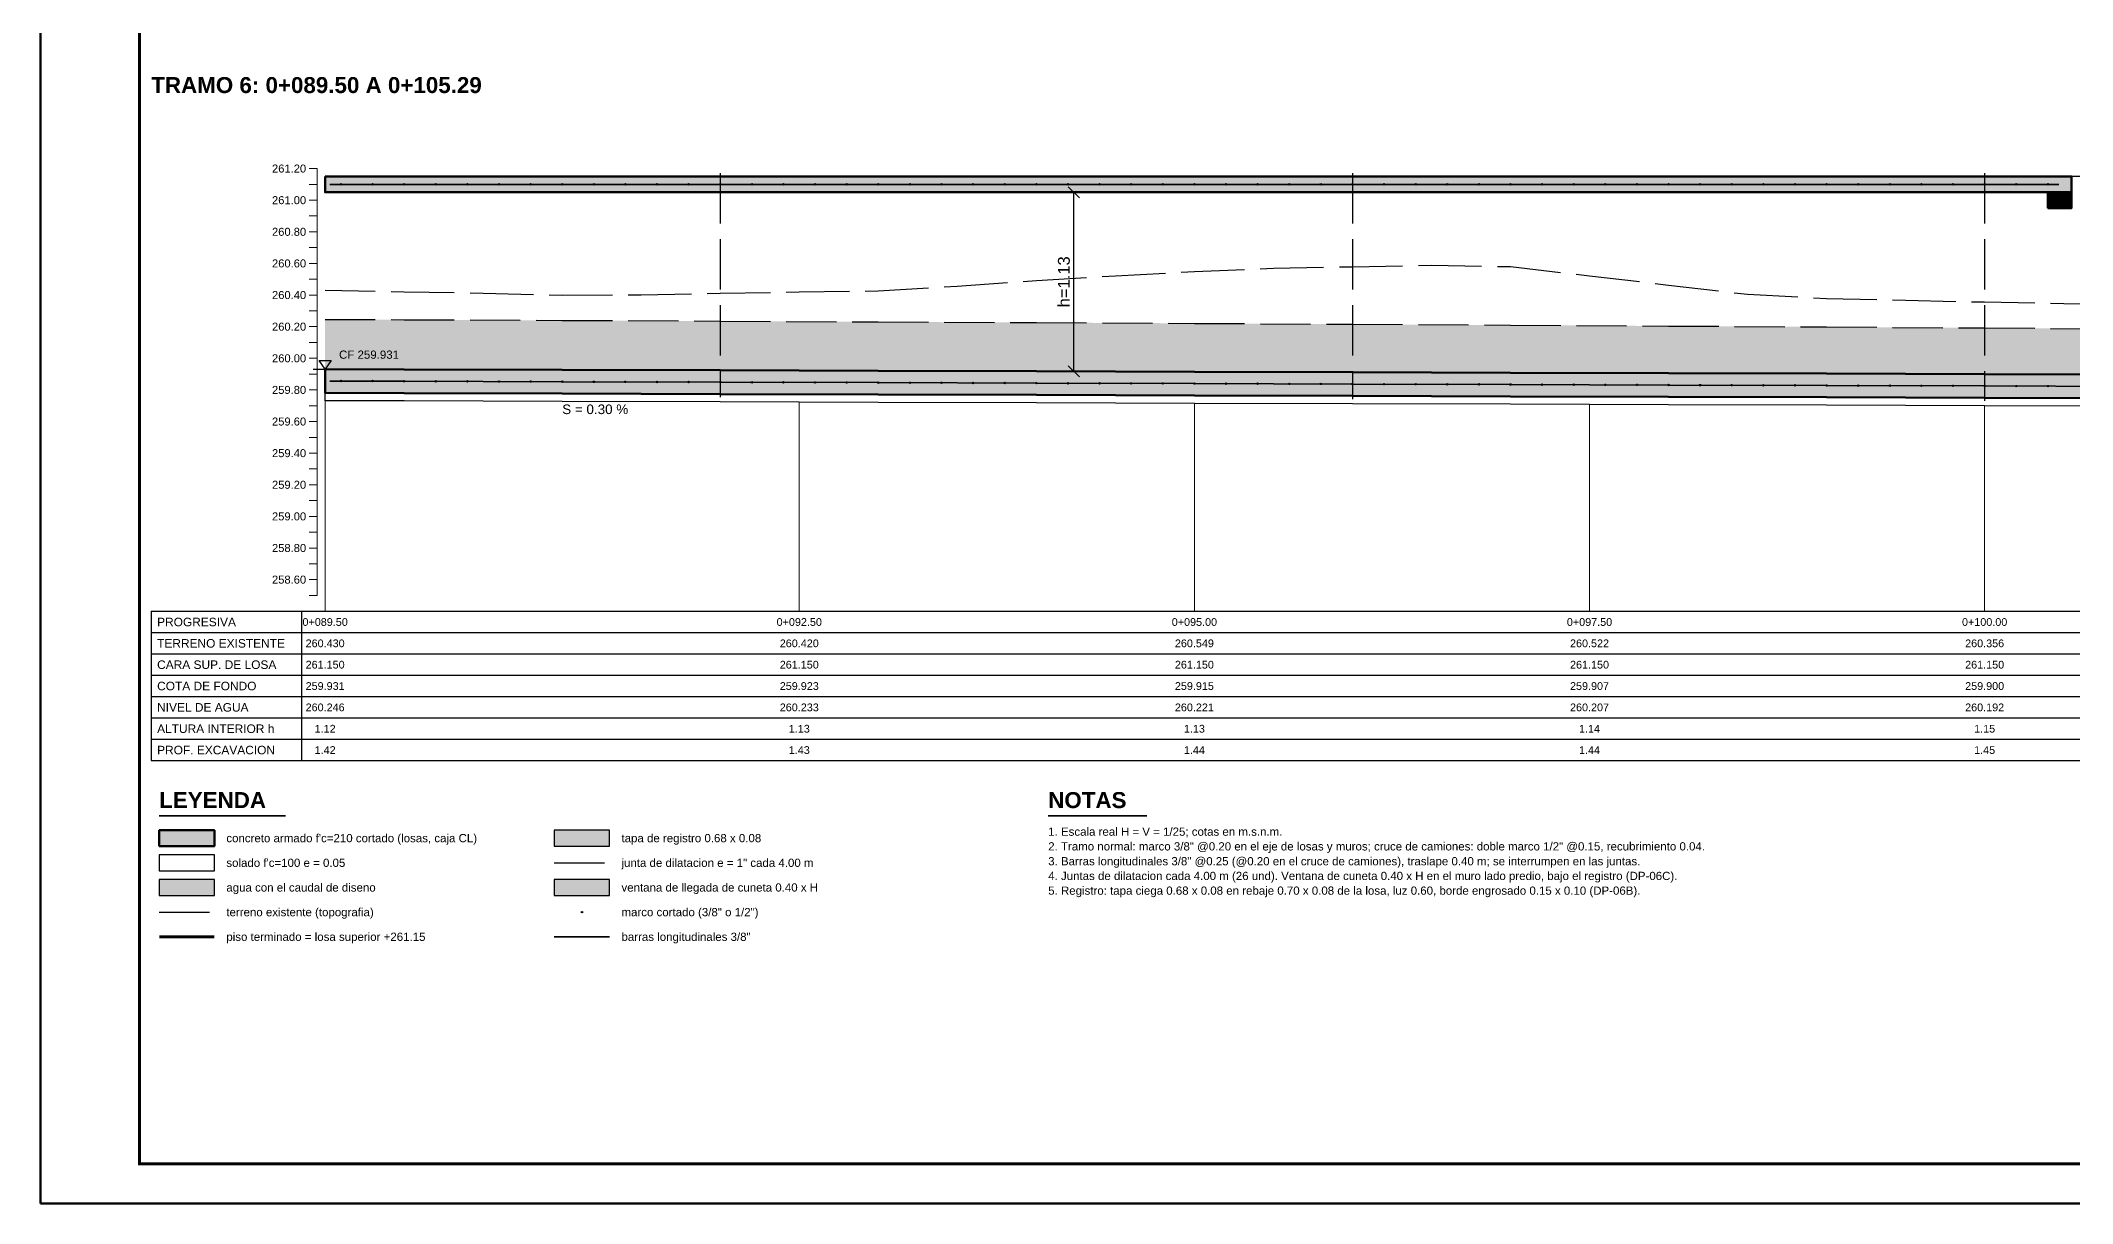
# Model space of a CAD drawing. Header units: metres. Extents: x 349122 to 349453, y 9281252 to 9281971.
# Drawn here: x 349432 to 349444.85, y 9281851.79 to 9281859.14 of the extents above; entities that cross this region are included whole.
import ezdxf
from ezdxf.enums import TextEntityAlignment as Align

# ---------------------------------------------------------------- set-up
doc = ezdxf.new("R2010")
doc.units = ezdxf.units.M
doc.header["$LTSCALE"] = 0.25
doc.linetypes.add('DASHED', pattern=[1.524, 1.27, -0.254])
for name, color, linetype, lineweight in [('ACERO-LONG', 5, 'CONTINUOUS', 35), ('AGUA', 150, 'DASHED', 25), ('CONCRETO', 250, 'CONTINUOUS', 50), ('COTAS', 94, 'CONTINUOUS', 18), ('GRILLA', 9, 'CONTINUOUS', 13), ('MARCO', 7, 'CONTINUOUS', 50), ('MARCO-METALICO', 32, 'CONTINUOUS', 40), ('TERRENO', 7, 'CONTINUOUS', 30), ('TITULOS', 160, 'CONTINUOUS', 35)]:
    doc.layers.add(name, color=color, linetype=linetype, lineweight=lineweight)
for name, color, linetype in [('ACERO-PUNTOS', 5, 'CONTINUOUS'), ('GUITARRA', 8, 'CONTINUOUS'), ('JUNTAS', 8, 'DASHED'), ('LEYENDA', 7, 'CONTINUOUS'), ('NIVELES', 7, 'CONTINUOUS'), ('SOLADO', 8, 'CONTINUOUS'), ('TERRENO-EXISTENTE', 8, 'DASHED'), ('TEXTOS', 7, 'CONTINUOUS'), ('TEXTOS-NOTAS', 7, 'CONTINUOUS')]:
    doc.layers.add(name, color=color, linetype=linetype)
for name, color, linetype, true_color in [('AGUA-RELLENO', 150, 'CONTINUOUS', 0xcde4f6), ('CONCRETO-ACHURADO', 8, 'CONTINUOUS', 0xe2e2e2), ('ISO-CUNETA', 94, 'CONTINUOUS', 0xa8d6a8), ('ISO-TAPA', 255, 'CONTINUOUS', 0xf8f4e6)]:
    doc.layers.add(name, color=color, linetype=linetype, true_color=true_color)
doc.styles.get("Standard").update_dxf_attribs({"font": 'arial.ttf'})
doc.styles.add('TITULOS', font='arialbd.ttf')
doc.dimstyles.new('COT-25', dxfattribs={"dimscale": 0.025, "dimtxt": 3, "dimasz": 2.2, "dimexe": 1.6, "dimexo": 1.2, "dimgap": 1, "dimtad": 1, "dimzin": 0, "dimdsep": 46, "dimtxsty": 'Standard', "dimtsz": 1.4, "dimcen": 2.5, "dimclrd": 256, "dimclre": 256, "dimclrt": 7, "dimazin": 3, "dimtfac": 1, "dimtmove": 0, "dimatfit": 3})

# ---------------------------------------------------------------- blocks, each defined once
blk = doc.blocks.new('ACERO-38')
at = {"layer": 'ACERO-PUNTOS'}
h = blk.add_hatch(color=5, dxfattribs=at)
h.dxf.hatch_style = 1
h.paths.add_polyline_path([(-0.00475, 0, 1), (0.00475, 0, 1)])
at = {"layer": 'ACERO-PUNTOS', "color": 5}
blk.add_circle((0, 0), 0.00475, dxfattribs=at)
blk = doc.blocks.new('SIMB-NIVEL')
at = {"layer": 'NIVELES'}
blk.add_line((-3, 0), (3, 0), dxfattribs=at)
blk.add_lwpolyline([(0, 0), (-1.5, 2.2), (1.5, 2.2)], close=True, dxfattribs=at)

msp = doc.modelspace()

# ---------------------------------------------------------------- hatches: boundary and pattern name
at = {"layer": 'AGUA-RELLENO', "true_color": 0xcde4f6}
h = msp.add_hatch(color=7, dxfattribs=at)
h.dxf.hatch_style = 1
h.paths.add_polyline_path([(349433.8, 9281857.381), (349434.3, 9281857.379), (349435.3, 9281857.375), (349436.3, 9281857.37), (349437.3, 9281857.365), (349438.3, 9281857.361), (349439.3, 9281857.356), (349440.3, 9281857.35), (349441.3, 9281857.345), (349442.3, 9281857.339), (349443.3, 9281857.333), (349444.3, 9281857.327), (349445.2, 9281857.32), (349445.3, 9281857.32), (349446.3, 9281857.312), (349447.3, 9281857.303), (349448.3, 9281857.292), (349449.3, 9281857.275), (349449.59, 9281857.26), (349449.591, 9281857.26), (349449.591, 9281857.019), (349449.59, 9281857.019), (349449.3, 9281857.02), (349448.3, 9281857.023), (349447.3, 9281857.026), (349446.3, 9281857.029), (349445.3, 9281857.032), (349445.2, 9281857.032), (349444.3, 9281857.035), (349443.3, 9281857.038), (349442.3, 9281857.041), (349441.3, 9281857.044), (349440.3, 9281857.047), (349439.3, 9281857.05), (349438.3, 9281857.053), (349437.3, 9281857.056), (349436.3, 9281857.059), (349435.3, 9281857.062), (349434.3, 9281857.065), (349433.8, 9281857.067)])
h = msp.add_hatch(color=7, dxfattribs=at)
h.dxf.hatch_style = 1
h.paths.add_polyline_path([(349432.75, 9281853.738), (349433.1, 9281853.738), (349433.1, 9281853.838), (349432.75, 9281853.838)])
at = {"layer": 'CONCRETO-ACHURADO', "true_color": 0xe2e2e2}
h = msp.add_hatch(color=7, dxfattribs=at)
h.dxf.hatch_style = 1
h.paths.add_polyline_path([(349433.8, 9281858.285), (349444.85, 9281858.285), (349444.85, 9281858.185), (349433.8, 9281858.185)])
h = msp.add_hatch(color=7, dxfattribs=at)
h.dxf.hatch_style = 1
h.paths.add_polyline_path([(349444.7, 9281858.085), (349444.85, 9281858.085), (349444.85, 9281858.185), (349444.7, 9281858.185)])
h = msp.add_hatch(color=7, dxfattribs=at)
h.dxf.hatch_style = 1
h.paths.add_polyline_path([(349433.8, 9281857.067), (349434.3, 9281857.065), (349435.3, 9281857.062), (349436.3, 9281857.059), (349437.3, 9281857.056), (349438.3, 9281857.053), (349439.3, 9281857.05), (349440.3, 9281857.047), (349441.3, 9281857.044), (349442.3, 9281857.041), (349443.3, 9281857.038), (349444.3, 9281857.035), (349445.2, 9281857.032), (349445.3, 9281857.032), (349446.3, 9281857.029), (349447.3, 9281857.026), (349448.3, 9281857.023), (349449.3, 9281857.02), (349449.59, 9281857.019), (349449.591, 9281857.019), (349449.591, 9281856.869), (349449.59, 9281856.869), (349449.3, 9281856.87), (349448.3, 9281856.873), (349447.3, 9281856.876), (349446.3, 9281856.879), (349445.3, 9281856.882), (349445.2, 9281856.882), (349444.3, 9281856.885), (349443.3, 9281856.888), (349442.3, 9281856.891), (349441.3, 9281856.894), (349440.3, 9281856.897), (349439.3, 9281856.9), (349438.3, 9281856.903), (349437.3, 9281856.906), (349436.3, 9281856.909), (349435.3, 9281856.912), (349434.3, 9281856.915), (349433.8, 9281856.917)])
h = msp.add_hatch(color=7, dxfattribs=at)
h.dxf.hatch_style = 1
h.paths.add_polyline_path([(349432.75, 9281854.05), (349433.1, 9281854.05), (349433.1, 9281854.15), (349432.75, 9281854.15)])
at = {"layer": 'ISO-CUNETA', "true_color": 0xa8d6a8}
h = msp.add_hatch(color=7, dxfattribs=at)
h.dxf.hatch_style = 1
h.paths.add_polyline_path([(349435.25, 9281853.738), (349435.6, 9281853.738), (349435.6, 9281853.838), (349435.25, 9281853.838)])
at = {"layer": 'ISO-TAPA', "true_color": 0xf8f4e6}
h = msp.add_hatch(color=7, dxfattribs=at)
h.dxf.hatch_style = 1
h.paths.add_polyline_path([(349435.25, 9281854.05), (349435.6, 9281854.05), (349435.6, 9281854.15), (349435.25, 9281854.15)])

# ---------------------------------------------------------------- linework, layer by layer
at = {"layer": 'ACERO-LONG'}
for p, q in [((349433.83, 9281858.235), (349444.77, 9281858.235)), ((349435.25, 9281853.476), (349435.6, 9281853.476))]:
    msp.add_line(p, q, dxfattribs=at)
msp.add_lwpolyline([(349433.83, 9281856.991), (349434.3, 9281856.99), (349435.3, 9281856.987), (349436.3, 9281856.984), (349437.3, 9281856.981), (349438.3, 9281856.978), (349439.3, 9281856.975), (349440.3, 9281856.972), (349441.3, 9281856.969), (349442.3, 9281856.966), (349443.3, 9281856.963), (349444.3, 9281856.96), (349445.2, 9281856.957), (349445.3, 9281856.957), (349446.3, 9281856.954), (349447.3, 9281856.951), (349448.3, 9281856.948), (349449.3, 9281856.945), (349449.561, 9281856.944)], dxfattribs=at)
at = {"layer": 'AGUA'}
msp.add_lwpolyline([(349433.8, 9281857.381), (349434.3, 9281857.379), (349435.3, 9281857.375), (349436.3, 9281857.37), (349437.3, 9281857.365), (349438.3, 9281857.361), (349439.3, 9281857.356), (349440.3, 9281857.35), (349441.3, 9281857.345), (349442.3, 9281857.339), (349443.3, 9281857.333), (349444.3, 9281857.327), (349445.2, 9281857.32), (349445.3, 9281857.32), (349446.3, 9281857.312), (349447.3, 9281857.303), (349448.3, 9281857.292), (349449.3, 9281857.275), (349449.59, 9281857.26), (349449.591, 9281857.26)], dxfattribs=at)
at = {"layer": 'AGUA-RELLENO'}
msp.add_lwpolyline([(349432.75, 9281853.738), (349433.1, 9281853.738), (349433.1, 9281853.838), (349432.75, 9281853.838)], close=True, dxfattribs=at)
at = {"layer": 'CONCRETO'}
for points in [[(349433.8, 9281858.285), (349444.85, 9281858.285), (349444.85, 9281858.185), (349433.8, 9281858.185)], [(349444.7, 9281858.085), (349444.85, 9281858.085), (349444.85, 9281858.185), (349444.7, 9281858.185)], [(349432.75, 9281854.05), (349433.1, 9281854.05), (349433.1, 9281854.15), (349432.75, 9281854.15)]]:
    msp.add_lwpolyline(points, close=True, dxfattribs=at)
msp.add_lwpolyline([(349445.2, 9281856.882), (349444.3, 9281856.885), (349443.3, 9281856.888), (349442.3, 9281856.891), (349441.3, 9281856.894), (349440.3, 9281856.897), (349439.3, 9281856.9), (349438.3, 9281856.903), (349437.3, 9281856.906), (349436.3, 9281856.909), (349435.3, 9281856.912), (349434.3, 9281856.915), (349433.8, 9281856.917), (349433.8, 9281857.067), (349434.3, 9281857.065), (349435.3, 9281857.062), (349436.3, 9281857.059), (349437.3, 9281857.056), (349438.3, 9281857.053), (349439.3, 9281857.05), (349440.3, 9281857.047), (349441.3, 9281857.044), (349442.3, 9281857.041), (349443.3, 9281857.038), (349444.3, 9281857.035), (349445.2, 9281857.032)], dxfattribs=at)
at = {"layer": 'GRILLA'}
for p, q in [((349433.7, 9281858.335), (349433.75, 9281858.335)), ((349433.75, 9281855.635), (349433.75, 9281858.335)), ((349433.7, 9281858.235), (349433.75, 9281858.235)), ((349433.7, 9281858.135), (349433.75, 9281858.135)), ((349433.7, 9281858.035), (349433.75, 9281858.035)), ((349433.7, 9281857.935), (349433.75, 9281857.935)), ((349433.7, 9281857.835), (349433.75, 9281857.835)), ((349433.7, 9281857.735), (349433.75, 9281857.735)), ((349433.7, 9281857.635), (349433.75, 9281857.635)), ((349433.7, 9281857.535), (349433.75, 9281857.535)), ((349433.7, 9281857.435), (349433.75, 9281857.435)), ((349433.7, 9281857.335), (349433.75, 9281857.335)), ((349433.7, 9281857.235), (349433.75, 9281857.235)), ((349433.7, 9281857.135), (349433.75, 9281857.135)), ((349433.7, 9281857.035), (349433.75, 9281857.035)), ((349433.7, 9281856.935), (349433.75, 9281856.935)), ((349433.8, 9281855.535), (349433.8, 9281856.866)), ((349436.8, 9281855.535), (349436.8, 9281856.857)), ((349433.7, 9281856.835), (349433.75, 9281856.835)), ((349433.7, 9281856.735), (349433.75, 9281856.735)), ((349439.3, 9281855.535), (349439.3, 9281856.85)), ((349441.8, 9281855.535), (349441.8, 9281856.842)), ((349444.3, 9281855.535), (349444.3, 9281856.835)), ((349433.7, 9281856.635), (349433.75, 9281856.635)), ((349433.7, 9281856.535), (349433.75, 9281856.535)), ((349433.7, 9281856.435), (349433.75, 9281856.435)), ((349433.7, 9281856.335), (349433.75, 9281856.335)), ((349433.7, 9281856.235), (349433.75, 9281856.235)), ((349433.7, 9281856.135), (349433.75, 9281856.135)), ((349433.7, 9281856.035), (349433.75, 9281856.035)), ((349433.7, 9281855.935), (349433.75, 9281855.935)), ((349433.7, 9281855.835), (349433.75, 9281855.835)), ((349433.7, 9281855.735), (349433.75, 9281855.735)), ((349433.7, 9281855.635), (349433.75, 9281855.635))]:
    msp.add_line(p, q, dxfattribs=at)
at = {"layer": 'GUITARRA'}
for p, q in [((349432.7, 9281855.535), (349449.591, 9281855.535)), ((349432.7, 9281855.535), (349432.7, 9281854.59)), ((349433.65, 9281855.535), (349433.65, 9281854.59)), ((349432.7, 9281855.4), (349449.591, 9281855.4)), ((349432.7, 9281855.265), (349449.591, 9281855.265)), ((349432.7, 9281855.13), (349449.591, 9281855.13)), ((349432.7, 9281854.995), (349449.591, 9281854.995)), ((349432.7, 9281854.86), (349449.591, 9281854.86)), ((349432.7, 9281854.725), (349449.591, 9281854.725)), ((349432.7, 9281854.59), (349449.591, 9281854.59))]:
    msp.add_line(p, q, dxfattribs=at)
at = {"layer": 'ISO-CUNETA'}
msp.add_lwpolyline([(349435.25, 9281853.738), (349435.6, 9281853.738), (349435.6, 9281853.838), (349435.25, 9281853.838)], close=True, dxfattribs=at)
at = {"layer": 'ISO-TAPA'}
msp.add_lwpolyline([(349435.25, 9281854.05), (349435.6, 9281854.05), (349435.6, 9281854.15), (349435.25, 9281854.15)], close=True, dxfattribs=at)
at = {"layer": 'JUNTAS'}
for p, q in [((349436.3, 9281858.305), (349436.3, 9281856.889)), ((349440.3, 9281858.305), (349440.3, 9281856.877)), ((349444.3, 9281858.305), (349444.3, 9281856.865)), ((349435.25, 9281853.944), (349435.6, 9281853.944))]:
    msp.add_line(p, q, dxfattribs=at)
at = {"layer": 'MARCO'}
msp.add_lwpolyline([(349432, 9281851.79), (349453.025, 9281851.79), (349453.025, 9281866.64), (349432, 9281866.64)], close=True, dxfattribs=at)
at = {"layer": 'MARCO', "const_width": 0.02}
msp.add_lwpolyline([(349432.625, 9281852.04), (349452.775, 9281852.04), (349452.775, 9281866.39), (349432.625, 9281866.39)], close=True, dxfattribs=at)
at = {"layer": 'MARCO-METALICO'}
msp.add_line((349444.85, 9281858.185), (349444.85, 9281858.285), dxfattribs=at)
at = {"layer": 'SOLADO'}
msp.add_lwpolyline([(349445.2, 9281856.832), (349444.3, 9281856.835), (349443.3, 9281856.838), (349442.3, 9281856.841), (349441.3, 9281856.844), (349440.3, 9281856.847), (349439.3, 9281856.85), (349438.3, 9281856.853), (349437.3, 9281856.856), (349436.3, 9281856.859), (349435.3, 9281856.862), (349434.3, 9281856.865), (349433.8, 9281856.866), (349433.8, 9281856.917), (349434.3, 9281856.915), (349435.3, 9281856.912), (349436.3, 9281856.909), (349437.3, 9281856.906), (349438.3, 9281856.903), (349439.3, 9281856.9), (349440.3, 9281856.897), (349441.3, 9281856.894), (349442.3, 9281856.891), (349443.3, 9281856.888), (349444.3, 9281856.885), (349445.2, 9281856.882)], dxfattribs=at)
msp.add_lwpolyline([(349432.75, 9281853.894), (349433.1, 9281853.894), (349433.1, 9281853.994), (349432.75, 9281853.994)], close=True, dxfattribs=at)
at = {"layer": 'TERRENO'}
for points, const_width in [([(349433.8, 9281858.285), (349449.591, 9281858.285)], 0.00875), ([(349432.75, 9281853.476), (349433.1, 9281853.476)], 0.0175)]:
    msp.add_lwpolyline(points, dxfattribs=dict(at, const_width=const_width))
at = {"layer": 'TERRENO-EXISTENTE'}
msp.add_line((349432.75, 9281853.632), (349433.1, 9281853.632), dxfattribs=at)
msp.add_lwpolyline([(349433.8, 9281857.565), (349434.3, 9281857.556), (349434.8, 9281857.547), (349435.3, 9281857.534), (349435.8, 9281857.536), (349436.3, 9281857.546), (349436.8, 9281857.555), (349437.3, 9281857.561), (349437.8, 9281857.591), (349438.3, 9281857.627), (349438.8, 9281857.657), (349439.3, 9281857.684), (349439.8, 9281857.705), (349440.3, 9281857.714), (349440.8, 9281857.723), (349441.3, 9281857.715), (349441.8, 9281857.657), (349442.3, 9281857.598), (349442.8, 9281857.54), (349443.3, 9281857.513), (349443.8, 9281857.502), (349444.3, 9281857.491), (349444.8, 9281857.482), (349445.3, 9281857.478)], dxfattribs=at)
at = {"layer": 'TITULOS'}
for p, q in [((349432.75, 9281854.24), (349433.55, 9281854.24)), ((349438.375, 9281854.24), (349439, 9281854.24))]:
    msp.add_line(p, q, dxfattribs=at)

# ---------------------------------------------------------------- block references
for p in [(349433.9, 9281858.235), (349434.1, 9281858.235), (349434.3, 9281858.235), (349434.5, 9281858.235), (349434.7, 9281858.235), (349434.9, 9281858.235), (349435.1, 9281858.235), (349435.3, 9281858.235), (349435.5, 9281858.235), (349435.7, 9281858.235), (349435.9, 9281858.235), (349436.1, 9281858.235), (349436.3, 9281858.235), (349436.5, 9281858.235), (349436.7, 9281858.235), (349436.9, 9281858.235), (349437.1, 9281858.235), (349437.3, 9281858.235), (349437.5, 9281858.235), (349437.7, 9281858.235), (349437.9, 9281858.235), (349438.1, 9281858.235), (349438.3, 9281858.235), (349438.5, 9281858.235), (349438.7, 9281858.235), (349438.9, 9281858.235), (349439.1, 9281858.235), (349439.3, 9281858.235), (349439.5, 9281858.235), (349439.7, 9281858.235), (349439.9, 9281858.235), (349440.1, 9281858.235), (349440.3, 9281858.235), (349440.5, 9281858.235), (349440.7, 9281858.235), (349440.9, 9281858.235), (349441.1, 9281858.235), (349441.3, 9281858.235), (349441.5, 9281858.235), (349441.7, 9281858.235), (349441.9, 9281858.235), (349442.1, 9281858.235), (349442.3, 9281858.235), (349442.5, 9281858.235), (349442.7, 9281858.235), (349442.9, 9281858.235), (349443.1, 9281858.235), (349443.3, 9281858.235), (349443.5, 9281858.235), (349443.7, 9281858.235), (349443.9, 9281858.235), (349444.1, 9281858.235), (349444.3, 9281858.235), (349444.5, 9281858.235), (349444.7, 9281858.235), (349433.9, 9281856.991), (349434.1, 9281856.991), (349434.3, 9281856.99), (349434.5, 9281856.989), (349434.7, 9281856.989), (349434.9, 9281856.988), (349435.1, 9281856.988), (349435.3, 9281856.987), (349435.5, 9281856.986), (349435.7, 9281856.986), (349435.9, 9281856.985), (349436.1, 9281856.985), (349436.3, 9281856.984), (349436.5, 9281856.983), (349436.7, 9281856.983), (349436.9, 9281856.982), (349437.1, 9281856.982), (349437.3, 9281856.981), (349437.5, 9281856.98), (349437.7, 9281856.98), (349437.9, 9281856.979), (349438.1, 9281856.979), (349438.3, 9281856.978), (349438.5, 9281856.977), (349438.7, 9281856.977), (349438.9, 9281856.976), (349439.1, 9281856.976), (349439.3, 9281856.975), (349439.5, 9281856.974), (349439.7, 9281856.974), (349439.9, 9281856.973), (349440.1, 9281856.973), (349440.3, 9281856.972), (349440.5, 9281856.971), (349440.7, 9281856.971), (349440.9, 9281856.97), (349441.1, 9281856.97), (349441.3, 9281856.969), (349441.5, 9281856.968), (349441.7, 9281856.968), (349441.9, 9281856.967), (349442.1, 9281856.967), (349442.3, 9281856.966), (349442.5, 9281856.965), (349442.7, 9281856.965), (349442.9, 9281856.964), (349443.1, 9281856.964), (349443.3, 9281856.963), (349443.5, 9281856.962), (349443.7, 9281856.962), (349443.9, 9281856.961), (349444.1, 9281856.961), (349444.3, 9281856.96), (349444.5, 9281856.959), (349444.7, 9281856.959)]:
    msp.add_blockref('ACERO-38', p)
at = {"layer": 'ACERO-PUNTOS'}
msp.add_blockref('ACERO-38', (349435.425, 9281853.632), dxfattribs=at)
at = {"layer": 'NIVELES', "xscale": 0.025, "yscale": 0.025}
msp.add_blockref('SIMB-NIVEL', (349433.8, 9281857.067), dxfattribs=at)

# ---------------------------------------------------------------- texts
at = {"layer": 'LEYENDA'}
for s, p in [("concreto armado f'c=210 cortado (losas, caja CL)", (349433.175, 9281854.1)), ('tapa de registro 0.68 x 0.08', (349435.675, 9281854.1)), ("solado f'c=100 e = 0.05", (349433.175, 9281853.944)), ('junta de dilatacion e = 1" cada 4.00 m', (349435.675, 9281853.944)), ('agua con el caudal de diseno', (349433.175, 9281853.788)), ('ventana de llegada de cuneta 0.40 x H', (349435.675, 9281853.788)), ('terreno existente (topografia)', (349433.175, 9281853.632)), ('marco cortado (3/8" o 1/2")', (349435.675, 9281853.632)), ('piso terminado = losa superior +261.15', (349433.175, 9281853.476)), ('barras longitudinales 3/8"', (349435.675, 9281853.476))]:
    msp.add_text(s, height=0.052, dxfattribs=at).set_placement(p, align=Align.MIDDLE_LEFT)
at = {"layer": 'NIVELES'}
msp.add_text('CF 259.931', height=0.052, dxfattribs=at).set_placement((349433.888, 9281857.132))
at = {"layer": 'TEXTOS'}
for s, p in [('261.20', (349433.68, 9281858.335)), ('261.00', (349433.68, 9281858.135)), ('260.80', (349433.68, 9281857.935)), ('260.60', (349433.68, 9281857.735)), ('260.40', (349433.68, 9281857.535)), ('260.20', (349433.68, 9281857.335)), ('260.00', (349433.68, 9281857.135)), ('259.80', (349433.68, 9281856.935)), ('259.60', (349433.68, 9281856.735)), ('259.40', (349433.68, 9281856.535)), ('259.20', (349433.68, 9281856.335)), ('259.00', (349433.68, 9281856.135)), ('258.80', (349433.68, 9281855.935)), ('258.60', (349433.68, 9281855.735))]:
    msp.add_text(s, height=0.0506, dxfattribs=at).set_placement(p, align=Align.MIDDLE_RIGHT)
msp.add_text('S = 0.30 %', height=0.0608, dxfattribs=at).set_placement((349435.3, 9281856.782))
for s, p in [('PROGRESIVA', (349432.737, 9281855.467)), ('TERRENO EXISTENTE', (349432.737, 9281855.332)), ('CARA SUP. DE LOSA', (349432.737, 9281855.197)), ('COTA DE FONDO', (349432.737, 9281855.062)), ('NIVEL DE AGUA', (349432.737, 9281854.927)), ('ALTURA INTERIOR h', (349432.737, 9281854.792)), ('PROF. EXCAVACION', (349432.737, 9281854.657))]:
    msp.add_text(s, height=0.054, dxfattribs=at).set_placement(p, align=Align.MIDDLE_LEFT)
for s, p in [('0+089.50', (349433.8, 9281855.467)), ('0+092.50', (349436.8, 9281855.467)), ('0+095.00', (349439.3, 9281855.467)), ('0+097.50', (349441.8, 9281855.467)), ('0+100.00', (349444.3, 9281855.467)), ('260.430', (349433.8, 9281855.332)), ('260.420', (349436.8, 9281855.332)), ('260.549', (349439.3, 9281855.332)), ('260.522', (349441.8, 9281855.332)), ('260.356', (349444.3, 9281855.332)), ('261.150', (349433.8, 9281855.197)), ('261.150', (349436.8, 9281855.197)), ('261.150', (349439.3, 9281855.197)), ('261.150', (349441.8, 9281855.197)), ('261.150', (349444.3, 9281855.197)), ('259.931', (349433.8, 9281855.062)), ('259.923', (349436.8, 9281855.062)), ('259.915', (349439.3, 9281855.062)), ('259.907', (349441.8, 9281855.062)), ('259.900', (349444.3, 9281855.062)), ('260.246', (349433.8, 9281854.927)), ('260.233', (349436.8, 9281854.927)), ('260.221', (349439.3, 9281854.927)), ('260.207', (349441.8, 9281854.927)), ('260.192', (349444.3, 9281854.927)), ('1.12', (349433.8, 9281854.792)), ('1.13', (349436.8, 9281854.792)), ('1.13', (349439.3, 9281854.792)), ('1.14', (349441.8, 9281854.792)), ('1.15', (349444.3, 9281854.792)), ('1.42', (349433.8, 9281854.657)), ('1.43', (349436.8, 9281854.657)), ('1.44', (349439.3, 9281854.657)), ('1.44', (349441.8, 9281854.657)), ('1.45', (349444.3, 9281854.657))]:
    msp.add_text(s, height=0.0489, dxfattribs=at).set_placement(p, align=Align.MIDDLE_CENTER)
at = {"layer": 'TEXTOS-NOTAS'}
for s, p in [('1. Escala real H = V = 1/25; cotas en m.s.n.m.', (349438.375, 9281854.115)), ('2. Tramo normal: marco 3/8" @0.20 en el eje de losas y muros; cruce de camiones: doble marco 1/2" @0.15, recubrimiento 0.04.', (349438.375, 9281854.022)), ('3. Barras longitudinales 3/8" @0.25 (@0.20 en el cruce de camiones), traslape 0.40 m; se interrumpen en las juntas.', (349438.375, 9281853.928)), ('4. Juntas de dilatacion cada 4.00 m (26 und). Ventana de cuneta 0.40 x H en el muro lado predio, bajo el registro (DP-06C).', (349438.375, 9281853.835)), ('5. Registro: tapa ciega 0.68 x 0.08 en rebaje 0.70 x 0.08 de la losa, luz 0.60, borde engrosado 0.15 x 0.10 (DP-06B).', (349438.375, 9281853.742))]:
    msp.add_text(s, height=0.052, dxfattribs=at).set_placement(p)
at = {"layer": 'TITULOS', "style": 'TITULOS'}
msp.add_text('TRAMO 6: 0+089.50 A 0+105.29', height=0.10125, dxfattribs=at).set_placement((349432.7, 9281858.782), align=Align.BOTTOM_LEFT)
for s, p in [('LEYENDA', (349432.75, 9281854.29)), ('NOTAS', (349438.375, 9281854.29))]:
    msp.add_text(s, height=0.1013, dxfattribs=at).set_placement(p)

# ---------------------------------------------------------------- dimensions: what is measured, and where the dimension line sits
at = {"layer": 'COTAS'}
msp.add_linear_dim(base=(349438.537, 9281857.052), p1=(349438.537, 9281857.052), p2=(349438.537, 9281858.185), angle=90, text='h=1.13', dimstyle='COT-25', dxfattribs=at).render()

doc.saveas('drawing.dxf')
